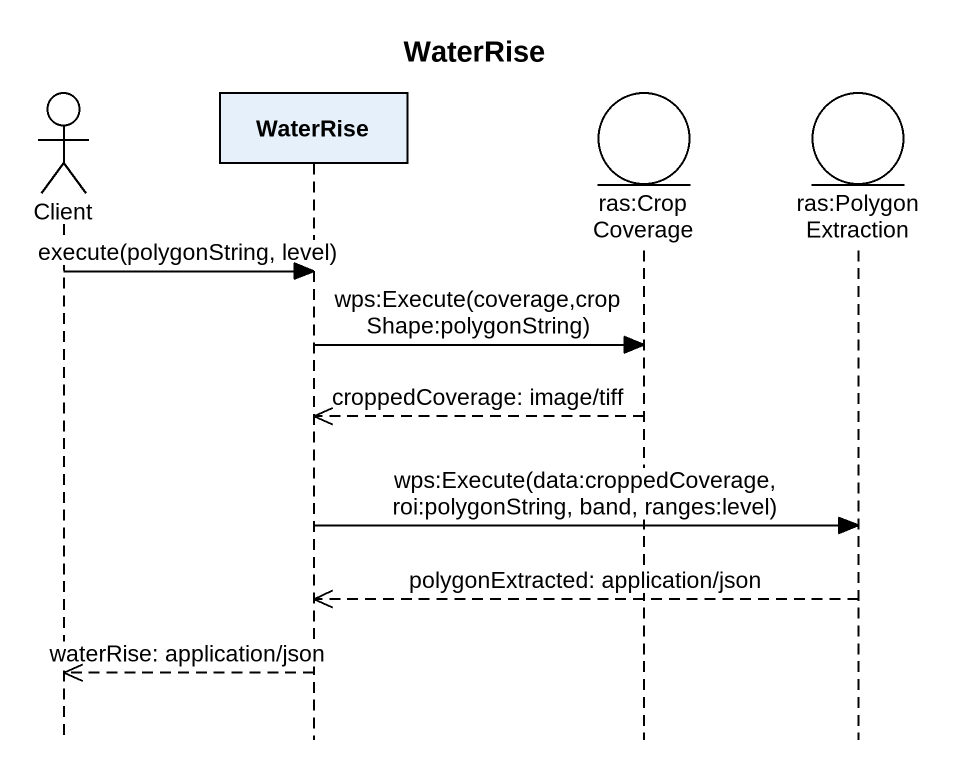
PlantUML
@startuml
title WaterRise
hide footbox
actor Client
participant WaterRise
entity "ras:CropCoverage" as ras_CropCoverage
entity "ras:PolygonExtraction" as ras_PolygonExtraction

Client -> WaterRise : execute(polygonString, level)
WaterRise -> ras_CropCoverage : wps:Execute(coverage,cropShape:polygonString)
ras_CropCoverage -->> WaterRise : croppedCoverage: image/tiff
WaterRise -> ras_PolygonExtraction : wps:Execute(data:croppedCoverage, roi:polygonString, band, ranges:level)
ras_PolygonExtraction -->> WaterRise : polygonExtracted: application/json
WaterRise -->> Client : waterRise: application/json
@enduml
